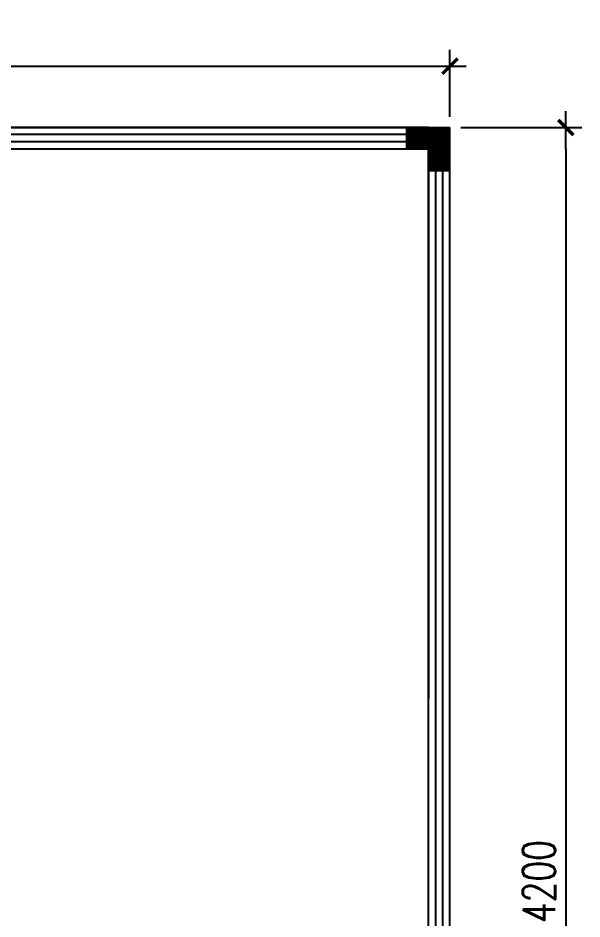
# Model space of a CAD drawing. Header units: millimetres. Extents: x -1966 to 205283, y -140015 to 7000.
# Drawn here: x 97666 to 102900, y -18907 to -10540 of the extents above; entities that cross this region are included whole.
import ezdxf

# ---------------------------------------------------------------- set-up
doc = ezdxf.new("R2010")
doc.units = ezdxf.units.MM
doc.header["$LTSCALE"] = 1000
doc.layers.add('草图平面 01', color=7, linetype='Continuous')
doc.styles.add('.WA_Romans', font='romans.shx', dxfattribs={"width": 0.75})
doc.dimstyles.new('ID-100', dxfattribs={"dimscale": 100, "dimtxt": 3, "dimasz": 2, "dimexe": 1.5, "dimexo": 1, "dimgap": 1, "dimtad": 1, "dimtoh": 1, "dimdec": 0, "dimzin": 3, "dimdsep": 46, "dimtxsty": '.WA_Romans', "dimblk": 'ID_tick', "dimcen": 0, "dimdle": 1.5, "dimclrd": 8, "dimclre": 8, "dimclrt": 256, "dimadec": 0, "dimazin": 0, "dimtfac": 0.075, "dimtdec": 0, "dimtix": 1, "dimtmove": 2, "dimatfit": 1, "dimfxl": 1, "dimtolj": 1, "dimtzin": 0, "dimlwd": -1, "dimlwe": -1, "dimarcsym": 0})

# ---------------------------------------------------------------- blocks, each defined once
blk = doc.blocks.new('ID_tick')
at = {"color": 0, "linetype": 'ByBlock'}
blk.add_line((-1, 0), (0.75, 0), dxfattribs=at)
blk.add_lwpolyline([(-0.354, -0.354, 0.16, 0.16, 0), (0.354, 0.354, 0.127, 0.127, 0)], format="xyseb", dxfattribs=at)
blk = doc.blocks.new('*D23')
at = {"color": 8, "transparency": 16777216}
for p, q in [((85475.1, -11456.3), (85475.1, -10836.7)), ((101675.1, -11456.3), (101675.1, -10836.7)), ((85675.1, -10986.7), (101475.1, -10986.7))]:
    blk.add_line(p, q, dxfattribs=at)
at = {"layer": 'Defpoints', "color": 0, "transparency": 16777216}
for p in [(101675.1, -10986.7), (85475.1, -11556.3), (101675.1, -11556.3)]:
    blk.add_point(p, dxfattribs=at)
at = {"color": 8, "transparency": 16777216, "xscale": 200, "yscale": 200, "zscale": 200, "rotation": 180}
blk.add_blockref('ID_tick', (85475.1, -10986.7), dxfattribs=at)
at = {"color": 8, "transparency": 16777216, "xscale": 200, "yscale": 200, "zscale": 200}
blk.add_blockref('ID_tick', (101675.1, -10986.7), dxfattribs=at)
at = {"transparency": 16777216, "insert": (93575.1, -10736.7), "char_height": 300, "attachment_point": 5, "style": '.WA_Romans'}
blk.add_mtext('\\A1;16200', dxfattribs=at)
blk = doc.blocks.new('*D24')
at = {"color": 8, "transparency": 16777216}
for p, q in [((101775.1, -11556.3), (102900.3, -11556.3)), ((102750.3, -11756.3), (102750.3, -25556.3)), ((101775.1, -25756.3), (102900.3, -25756.3))]:
    blk.add_line(p, q, dxfattribs=at)
at = {"layer": 'Defpoints', "color": 0, "transparency": 16777216}
for p in [(101675.1, -11556.3), (101675.1, -25756.3), (102750.3, -25756.3)]:
    blk.add_point(p, dxfattribs=at)
at = {"color": 8, "transparency": 16777216, "xscale": 200, "yscale": 200, "zscale": 200}
for p, rotation in [((102750.3, -11556.3), 90), ((102750.3, -25756.3), 270)]:
    blk.add_blockref('ID_tick', p, dxfattribs=dict(at, rotation=rotation))
at = {"transparency": 16777216, "insert": (102500.3, -18656.3), "char_height": 300, "attachment_point": 5, "rotation": 90, "style": '.WA_Romans'}
blk.add_mtext('\\A1;14200', dxfattribs=at)

msp = doc.modelspace()

# ---------------------------------------------------------------- hatches: boundary and pattern name
h = msp.add_hatch()
h.set_pattern_fill('ANSI32', color=256)
h.set_pattern_definition([(45, (-300.8124, 21923.082), (-3.36759605, 3.36759605), []), (45, (-298.5674, 21923.082), (-3.36759605, 3.36759605), [])])
h.paths.add_polyline_path([(91775.1, -11556.3), (85475.1, -11556.3), (85475.1, -14456.3), (85675.1, -14456.3), (85675.1, -13956.3), (85675.1, -11756.3), (91775.1, -11756.3)])
h.paths.add_polyline_path([(85475.1, -17576.5), (85475.1, -17713.6, 0.468176), (88775.1, -22150.7), (90477.3, -25756.3), (91477.3, -25756.3), (96875.1, -25756.3), (96875.1, -25656.3), (96875.1, -25556.3), (90698.4, -25556.3), (90602.7, -25556.3), (88975.1, -22156.3), (88975.1, -21156.3), (88775.1, -21156.3), (88775.1, -21950.4, -0.465706), (85665.7, -17776.5), (87775.1, -17776.5), (87775.1, -17576.5), (85668.5, -17576.5), (85675.1, -17076.5), (85675.1, -15356.3), (85475.1, -15356.3)])
h.paths.add_polyline_path([(100725.1, -25556.3), (98875.1, -25556.3), (98875.1, -25756.3), (101675.1, -25756.3), (101675.1, -25356.3), (101475.1, -25356.3), (101475.1, -25556.3)])
h.paths.add_polyline_path([(101675.1, -11556.3), (101275.1, -11556.3), (101275.1, -11756.3), (101475.1, -11756.3), (101475.1, -11956.3), (101675.1, -11956.3)])

# ---------------------------------------------------------------- linework, layer by layer
for p, q in [((101275.1, -11556.3), (91775.1, -11556.3)), ((101275.1, -11622.9), (91775.1, -11622.9)), ((101275.1, -11756.3), (101275.1, -11556.3)), ((101275.1, -11689.6), (91775.1, -11689.6)), ((101475.1, -11756.3), (101275.1, -11756.3)), ((101475.1, -11756.3), (101475.1, -16856.3)), ((101475.1, -11756.3), (101475.1, -11956.3)), ((101475.1, -11956.3), (101675.1, -11956.3)), ((101475.1, -11956.3), (101675.1, -11956.3)), ((101541.7, -11956.3), (101541.7, -25356.3))]:
    msp.add_line(p, q)
at = {"layer": '草图平面 01'}
for p, q in [((97475.1, -11556.3), (101675.1, -11556.3)), ((101475.1, -11556.3), (98175.1, -11556.3)), ((101675.1, -25756.3), (101675.1, -11556.3)), ((92975.1, -11756.3), (101475.1, -11756.3)), ((101475.1, -15756.3), (101475.1, -11756.1)), ((101475.1, -13756.3), (101475.1, -11756.1)), ((101475.1, -13756.3), (101475.1, -11756.1)), ((101608.4, -25356.3), (101608.4, -11956.3)), ((101475.1, -17556.3), (101475.1, -13756.3)), ((101475.1, -15556.3), (101475.1, -13756.3)), ((101475.1, -25556.3), (101475.1, -13756.3))]:
    msp.add_line(p, q, dxfattribs=at)

# ---------------------------------------------------------------- dimensions: what is measured, and where the dimension line sits
dim = msp.add_linear_dim(base=(101675.1, -10986.7), p1=(85475.1, -11556.3), p2=(101675.1, -11556.3), dimstyle='ID-100')
dim.commit()
dim.dimension.update_dxf_attribs({"geometry": '*D23', "text_midpoint": (93575.1, -10736.7)})
dim = msp.add_linear_dim(base=(102750.3, -25756.3), p1=(101675.1, -11556.3), p2=(101675.1, -25756.3), angle=90, dimstyle='ID-100')
dim.commit()
dim.dimension.update_dxf_attribs({"geometry": '*D24', "text_midpoint": (102500.3, -18656.3)})

doc.saveas('drawing.dxf')
